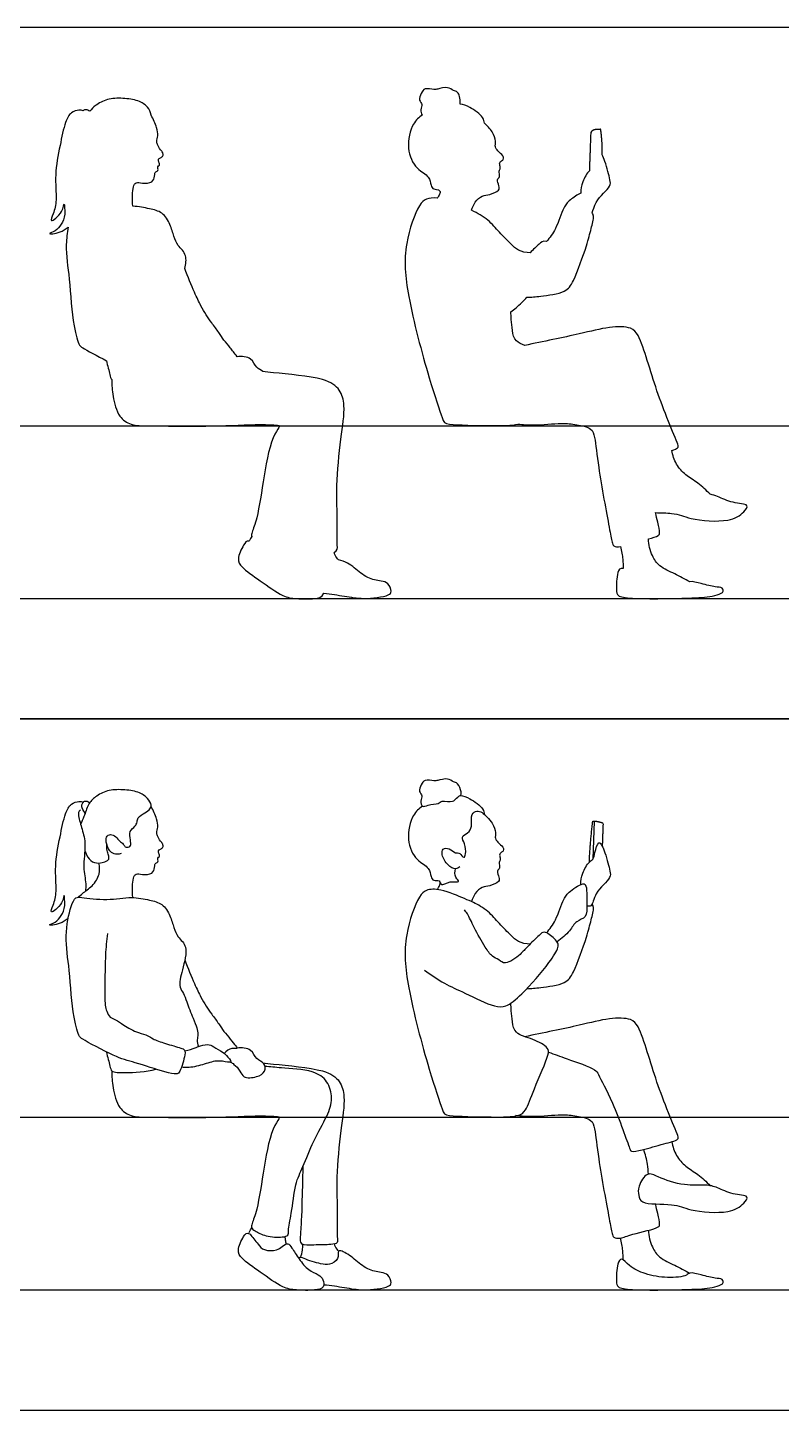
# Model space of a CAD drawing. Header units: millimetres. Extents: x 11.2 to 50.9, y -0.3 to 14.1.
# Drawn here: x 24.874 to 26.87, y 10.298 to 13.955 of the extents above; entities that cross this region are included whole.
import ezdxf

# ---------------------------------------------------------------- set-up
doc = ezdxf.new("R2010")
doc.units = ezdxf.units.MM
for name, color, linetype, true_color in [('AG-DIAGRAM', 7, 'Continuous', 0xfecc66), ('AG-GUIDES', 7, 'Continuous', 0xcccccc), ('AG-OUTLINE', 7, 'Continuous', 0x8000ff), ('AG-PEOPLE', 7, 'Continuous', 0x66ccff), ('X-VPRT', 6, 'Continuous', 0xff00ff)]:
    doc.layers.add(name, color=color, linetype=linetype, true_color=true_color)

msp = doc.modelspace()

# ---------------------------------------------------------------- linework, layer by layer
at = {"layer": 'AG-DIAGRAM'}
for p, q in [((21.9063, 12.4451), (31.503, 12.4451)), ((21.9063, 10.6163), (31.503, 10.6163))]:
    msp.add_line(p, q, dxfattribs=at)
at = {"layer": 'AG-GUIDES'}
for p, q in [((21.9063, 12.9023), (31.503, 12.9023)), ((21.9063, 11.0735), (31.503, 11.0735))]:
    msp.add_line(p, q, dxfattribs=at)
at = {"layer": 'AG-OUTLINE'}
for points, degree, knots in [([(26.0195, 13.7534), (26.0201, 13.769), (26.0145, 13.7875), (26.0005, 13.7877), (25.9872, 13.8007), (25.9593, 13.7924), (25.951, 13.7913), (25.924, 13.7973), (25.9165, 13.7818), (25.9083, 13.7634), (25.9214, 13.7526), (25.9125, 13.7397), (25.9164, 13.7274), (25.9194, 13.7252)], 3, [-3.003582, -3.003582, -3.003582, -3.003582, -2.702811, -2.488117, -2.232576, -1.914824, -1.719594, -1.417799, -1.17512, -0.910381, -0.688595, -0.455948, -0.235083, -0.235083, -0.235083, -0.235083]), ([(25.201, 13.7238), (25.2005, 13.7327), (25.1925, 13.7475), (25.1667, 13.7644), (25.1265, 13.7694), (25.0852, 13.7682), (25.0558, 13.7518), (25.0431, 13.74), (25.039, 13.7342)], 3, [4.039412, 4.039412, 4.039412, 4.039412, 4.303345, 4.629148, 5.006729, 5.388085, 5.738042, 5.978969, 5.978969, 5.978969, 5.978969]), ([(26.084, 13.7028), (26.0829, 13.7079), (26.0816, 13.7193), (26.0449, 13.7473), (26.0284, 13.7515), (26.0195, 13.7534)], 3, [-0.9019422, -0.9019422, -0.9019422, -0.9019422, -0.6748024, -0.2984179, 0, 0, 0, 0]), ([(25.0218, 13.7356), (25.0181, 13.7368), (25.01, 13.7386), (24.9872, 13.7319), (24.972, 13.7035), (24.9599, 13.6417), (24.9449, 13.5677), (24.9523, 13.5011), (24.9447, 13.4668), (24.9297, 13.435), (24.9691, 13.4656), (24.9702, 13.5013), (24.9754, 13.4579), (24.9639, 13.4356), (24.9508, 13.4166), (24.9215, 13.4095), (24.9539, 13.4097), (24.9748, 13.4223), (24.9816, 13.4277)], 3, [-7.610149, -7.610149, -7.610149, -7.610149, -7.413161, -7.15075, -6.837803, -6.383464, -5.875741, -5.41163, -5.05817, -4.814868, -4.473203, -4.211947, -3.914396, -3.609849, -3.329439, -3.100155, -2.796061, -2.634435, -2.634435, -2.634435, -2.634435]), ([(25.039, 13.7342), (25.0376, 13.7353), (25.0332, 13.7379), (25.0257, 13.739), (25.0227, 13.7366), (25.0218, 13.7356)], 3, [-1.0831508, -1.0831508, -1.0831508, -1.0831508, -0.9797429, -0.8047265, -0.7220548, -0.7220548, -0.7220548, -0.7220548]), ([(25.1528, 13.4831), (25.1516, 13.4927), (25.1512, 13.5115), (25.1533, 13.534), (25.1606, 13.5482), (25.1787, 13.5432), (25.2054, 13.5439), (25.2113, 13.5618), (25.2106, 13.5708), (25.2139, 13.574), (25.2219, 13.577), (25.2167, 13.5879), (25.225, 13.5912), (25.2221, 13.6), (25.2194, 13.6077), (25.2261, 13.6114), (25.2335, 13.6154), (25.2329, 13.6257), (25.225, 13.6316), (25.2183, 13.6467), (25.2147, 13.6546), (25.2208, 13.6705), (25.2162, 13.6918), (25.2075, 13.7138), (25.201, 13.7238)], 3, [0, 0, 0, 0, 0.308158, 0.581826, 0.784312, 1.020026, 1.305276, 1.535664, 1.701449, 1.817804, 1.967239, 2.139371, 2.283237, 2.446338, 2.601118, 2.747195, 2.90809, 3.073393, 3.253474, 3.482719, 3.649561, 3.872196, 4.139443, 4.482547, 4.482547, 4.482547, 4.482547]), ([(25.9194, 13.7252), (25.9102, 13.7183), (25.8912, 13.7024), (25.875, 13.636), (25.9006, 13.5809), (25.9386, 13.5639), (25.9411, 13.5397), (25.9476, 13.5255), (25.96, 13.5295), (25.9665, 13.5224)], 3, [0, 0, 0, 0, 0.351579, 0.830874, 1.286155, 1.65225, 1.932953, 2.146004, 2.368682, 2.368682, 2.368682, 2.368682]), ([(26.0497, 13.4724), (26.0514, 13.48), (26.0576, 13.4946), (26.0773, 13.5122), (26.097, 13.5126), (26.1237, 13.5238), (26.123, 13.5366), (26.115, 13.5542), (26.1264, 13.5604), (26.1204, 13.5765), (26.1273, 13.5831), (26.1228, 13.5933), (26.125, 13.6019), (26.1327, 13.6037), (26.1343, 13.6101), (26.1332, 13.6177), (26.1186, 13.6291), (26.1111, 13.6395), (26.114, 13.6561), (26.1072, 13.6783), (26.0911, 13.6967), (26.084, 13.7028)], 3, [-8.093569, -8.093569, -8.093569, -8.093569, -7.815021, -7.53261, -7.272552, -6.981477, -6.791232, -6.555026, -6.37747, -6.158754, -5.99652, -5.814873, -5.654199, -5.50518, -5.368933, -5.215593, -4.971923, -4.770885, -4.547942, -4.254396, -3.985624, -3.985624, -3.985624, -3.985624]), ([(26.3954, 13.619), (26.3965, 13.6497), (26.3912, 13.6866), (26.3826, 13.6861), (26.3724, 13.6854), (26.365, 13.6795), (26.3632, 13.628), (26.3613, 13.5766)], 2, [-0.8092038, -0.8092038, -0.8092038, -0.5738125, -0.5738125, -0.5230699, -0.483567, -0.483567, -0.1446488, -0.1446488, -0.1446488]), ([(26.3688, 13.4659), (26.3718, 13.4722), (26.3773, 13.5012), (26.4202, 13.5341), (26.4155, 13.5539), (26.4072, 13.5905), (26.3979, 13.6142), (26.3954, 13.619)], 3, [-3.044195, -3.044195, -3.044195, -3.044195, -2.786384, -2.359099, -2.122237, -1.715404, -1.571368, -1.571368, -1.571368, -1.571368]), ([(26.3613, 13.5766), (26.3552, 13.5704), (26.3409, 13.5474), (26.3386, 13.5278), (26.3386, 13.5176)], 3, [-0.6506025, -0.6506025, -0.6506025, -0.6506025, -0.3168129, 0, 0, 0, 0]), ([(25.9583, 13.5044), (25.947, 13.5058), (25.9275, 13.5039), (25.9067, 13.4843), (25.8673, 13.376), (25.8777, 13.2451), (25.9338, 13.0348), (25.9741, 12.9151), (25.9795, 12.9049), (26.0983, 12.9022), (26.157, 12.9027), (26.1719, 12.9066)], 3, [2.595314, 2.595314, 2.595314, 2.595314, 2.871408, 3.16478, 3.753728, 4.432729, 5.274307, 5.890131, 6.314396, 6.949141, 7.425903, 7.425903, 7.425903, 7.425903]), ([(25.9665, 13.5224), (25.966, 13.5189), (25.9639, 13.512), (25.9604, 13.5068), (25.9583, 13.5044)], 3, [-0.3628176, -0.3628176, -0.3628176, -0.3628176, -0.1757607, 0, 0, 0, 0]), ([(26.3386, 13.5176), (26.33, 13.5142), (26.306, 13.4968), (26.292, 13.4804), (26.2739, 13.4213), (26.2569, 13.4005), (26.248, 13.3897)], 3, [-1.375199, -1.375199, -1.375199, -1.375199, -1.112288, -0.808126, -0.371391, 0, 0, 0, 0]), ([(25.2906, 13.3181), (25.2934, 13.3305), (25.2967, 13.3573), (25.2711, 13.3778), (25.2608, 13.4036), (25.2529, 13.4351), (25.2321, 13.4686), (25.1968, 13.4764), (25.1686, 13.4826), (25.1528, 13.4831)], 3, [-12.847657, -12.847657, -12.847657, -12.847657, -12.584841, -12.25276, -11.955232, -11.627256, -11.280381, -10.941368, -10.570988, -10.570988, -10.570988, -10.570988]), ([(26.2044, 13.3602), (26.1939, 13.3599), (26.1714, 13.3646), (26.1542, 13.3833), (26.1219, 13.4144), (26.0955, 13.4474), (26.0658, 13.4645), (26.0497, 13.4724)], 3, [0, 0, 0, 0, 0.33505, 0.633379, 1.027274, 1.424485, 1.820768, 1.820768, 1.820768, 1.820768]), ([(26.1961, 13.2421), (26.2083, 13.2426), (26.2309, 13.2449), (26.3, 13.2536), (26.3212, 13.2855), (26.355, 13.3791), (26.365, 13.4201), (26.3749, 13.4563), (26.3703, 13.4629), (26.3688, 13.4659)], 3, [0, 0, 0, 0, 0.346871, 0.804854, 1.156706, 1.7221, 2.118425, 2.448141, 2.630794, 2.630794, 2.630794, 2.630794]), ([(24.9816, 13.4277), (24.979, 13.4131), (24.9735, 13.3657), (24.9868, 13.2915), (24.9922, 13.1718), (25.0105, 13.1148), (25.0192, 13.1085), (25.0587, 13.0865), (25.0835, 13.0744)], 3, [-8.865575, -8.865575, -8.865575, -8.865575, -8.587029, -8.036075, -7.397759, -6.982804, -6.790443, -6.352575, -6.352575, -6.352575, -6.352575]), ([(26.248, 13.3897), (26.2369, 13.392), (26.2294, 13.3835), (26.2124, 13.368), (26.2044, 13.3602)], 3, [3.8189938, 3.8189938, 3.8189938, 3.8189938, 4.0825543, 4.4159597, 4.4159597, 4.4159597, 4.4159597]), ([(25.4291, 13.0849), (25.4212, 13.0955), (25.4109, 13.109), (25.3934, 13.129), (25.3806, 13.1492), (25.3618, 13.1746), (25.3462, 13.1957), (25.3323, 13.2206), (25.3151, 13.2562), (25.2983, 13.2969), (25.2906, 13.3181)], 3, [-2.73405, -2.73405, -2.73405, -2.73405, -2.444872, -2.133126, -1.836821, -1.499381, -1.18968, -0.874881, -0.495445, 0, 0, 0, 0]), ([(26.1536, 13.2041), (26.1625, 13.21), (26.176, 13.2216), (26.1916, 13.2374), (26.1961, 13.2421)], 3, [1.8927763, 1.8927763, 1.8927763, 1.8927763, 2.1654811, 2.2735139, 2.2735139, 2.2735139, 2.2735139]), ([(26.1906, 13.1149), (26.1816, 13.1181), (26.1625, 13.1263), (26.157, 13.1545), (26.1547, 13.1828), (26.1539, 13.1971), (26.1536, 13.2041)], 3, [9.557739, 9.557739, 9.557739, 9.557739, 9.785529, 10.098547, 10.405908, 10.669006, 10.669006, 10.669006, 10.669006]), ([(26.5797, 12.8372), (26.5867, 12.8393), (26.5979, 12.8436), (26.5957, 12.8547), (26.5684, 12.9181), (26.5396, 12.9946), (26.5158, 13.0721), (26.4932, 13.1411), (26.4723, 13.1652), (26.4092, 13.1645), (26.3331, 13.1437), (26.2385, 13.1251), (26.1906, 13.1149)], 3, [3.433244, 3.433244, 3.433244, 3.433244, 3.621255, 3.813309, 4.280713, 4.815054, 5.340787, 5.821688, 6.123171, 6.551536, 7.071694, 7.766637, 7.766637, 7.766637, 7.766637]), ([(25.0835, 13.0744), (25.0852, 13.0619), (25.0931, 13.0387), (25.0941, 13.0273), (25.0975, 13.0246)], 3, [0, 0, 0, 0, 0.3525113, 0.5661689, 0.5661689, 0.5661689, 0.5661689]), ([(25.4972, 13.046), (25.4925, 13.0501), (25.4767, 13.0557), (25.4688, 13.0844), (25.4409, 13.0868), (25.4291, 13.0849)], 3, [1.6289204, 1.6289204, 1.6289204, 1.6289204, 1.862807, 2.1606281, 2.5038473, 2.5038473, 2.5038473, 2.5038473]), ([(25.0975, 13.0246), (25.0969, 13.0097), (25.0993, 12.9814), (25.1127, 12.9253), (25.1502, 12.9021), (25.2006, 12.9026), (25.3491, 12.8995), (25.4678, 12.9064), (25.5331, 12.9051), (25.5442, 12.9012), (25.5198, 12.8757), (25.4992, 12.7699), (25.4848, 12.6633), (25.4687, 12.6227), (25.4665, 12.6129), (25.4677, 12.6096)], 3, [0, 0, 0, 0, 0.38302, 0.802264, 1.134912, 1.537044, 2.236813, 2.892876, 3.33271, 3.468513, 3.752695, 4.379854, 4.993328, 5.355769, 5.54459, 5.54459, 5.54459, 5.54459]), ([(25.6857, 12.5667), (25.6955, 12.5732), (25.6931, 12.586), (25.6942, 12.6722), (25.691, 12.7478), (25.7027, 12.8682), (25.7164, 12.9506), (25.7028, 13.0003), (25.6584, 13.0315), (25.5473, 13.0397), (25.5055, 13.0449), (25.4972, 13.046)], 3, [-4.361502, -4.361502, -4.361502, -4.361502, -4.149349, -3.759195, -3.238576, -2.55421, -1.945461, -1.556677, -1.122226, -0.47175, -0.293462, -0.293462, -0.293462, -0.293462]), ([(26.1719, 12.9066), (26.1858, 12.9054), (26.2167, 12.9025), (26.2879, 12.9105), (26.3246, 12.9059), (26.3682, 12.898), (26.377, 12.8677), (26.385, 12.788), (26.4128, 12.6381), (26.4208, 12.5969), (26.4242, 12.5822), (26.4363, 12.5814), (26.4439, 12.5826)], 3, [0.051509, 0.051509, 0.051509, 0.051509, 0.404219, 0.892355, 1.265869, 1.614782, 1.891969, 2.389059, 3.110661, 3.477525, 3.670084, 3.906043, 3.906043, 3.906043, 3.906043]), ([(26.6813, 12.721), (26.6711, 12.7314), (26.6498, 12.7516), (26.6152, 12.7711), (26.5903, 12.7998), (26.5817, 12.8246), (26.5797, 12.8372)], 3, [-1.444702, -1.444702, -1.444702, -1.444702, -1.064369, -0.704107, -0.355452, -0.00075, -0.00075, -0.00075, -0.00075]), ([(26.5365, 12.6726), (26.5508, 12.672), (26.5922, 12.6722), (26.6263, 12.6536), (26.7289, 12.6451), (26.7685, 12.67), (26.787, 12.6964), (26.7375, 12.6968), (26.7058, 12.7142), (26.688, 12.7197), (26.6813, 12.721)], 3, [-5.062599, -5.062599, -5.062599, -5.062599, -4.807413, -4.387867, -3.822245, -3.427323, -3.182045, -2.831888, -2.451744, -2.246685, -2.246685, -2.246685, -2.246685]), ([(26.5175, 12.603), (26.5289, 12.606), (26.5464, 12.6112), (26.5484, 12.6199), (26.5434, 12.6418), (26.5385, 12.6637), (26.5365, 12.6726)], 3, [4.49114, 4.49114, 4.49114, 4.49114, 4.7114281, 4.8786857, 5.1854602, 5.3816401, 5.3816401, 5.3816401, 5.3816401]), ([(25.4602, 12.5971), (25.4536, 12.599), (25.4445, 12.5845), (25.4273, 12.5504), (25.441, 12.5253), (25.4912, 12.4926), (25.5478, 12.4501), (25.5851, 12.4442), (25.6322, 12.4434), (25.6534, 12.4481), (25.6585, 12.4591)], 3, [0.073649, 0.073649, 0.073649, 0.073649, 0.318496, 0.689961, 0.986097, 1.460321, 1.973631, 2.346948, 2.768123, 3.068293, 3.068293, 3.068293, 3.068293]), ([(25.4677, 12.6096), (25.4667, 12.6078), (25.464, 12.603), (25.4618, 12.5995), (25.4602, 12.5971)], 3, [-0.2670568, -0.2670568, -0.2670568, -0.2670568, -0.1675957, 0, 0, 0, 0]), ([(26.4439, 12.5826), (26.4467, 12.5716), (26.4503, 12.5492), (26.4508, 12.533), (26.4507, 12.5249)], 3, [-0.6166988, -0.6166988, -0.6166988, -0.6166988, -0.282632, 0, 0, 0, 0]), ([(26.6272, 12.4898), (26.6138, 12.4964), (26.5883, 12.5106), (26.546, 12.5293), (26.5264, 12.5581), (26.5179, 12.5879), (26.5175, 12.603)], 3, [-1.486366, -1.486366, -1.486366, -1.486366, -1.101331, -0.718295, -0.385845, 0, 0, 0, 0]), ([(25.6585, 12.4591), (25.6767, 12.4573), (25.7169, 12.4515), (25.76, 12.4425), (25.8292, 12.4507), (25.8392, 12.4639), (25.8292, 12.4879), (25.8093, 12.4914), (25.7717, 12.498), (25.7411, 12.5268), (25.7154, 12.5443), (25.6974, 12.5473)], 3, [1.467546, 1.467546, 1.467546, 1.467546, 1.87182, 2.297611, 2.776024, 2.986384, 3.26102, 3.520482, 3.878333, 4.271378, 4.639397, 4.639397, 4.639397, 4.639397]), ([(25.6974, 12.5473), (25.6939, 12.5512), (25.6893, 12.5577), (25.6865, 12.5644), (25.6857, 12.5667)], 3, [-0.4264579, -0.4264579, -0.4264579, -0.4264579, -0.2623214, -0.1757232, -0.1757232, -0.1757232, -0.1757232]), ([(26.4507, 12.5249), (26.4423, 12.5265), (26.4337, 12.5121), (26.4322, 12.4674), (26.4338, 12.4565), (26.4381, 12.4534)], 3, [-0.9630337, -0.9630337, -0.9630337, -0.9630337, -0.7169668, -0.2873717, 0, 0, 0, 0]), ([(26.4381, 12.4534), (26.4438, 12.4492), (26.4812, 12.4432), (26.6371, 12.4461), (26.6811, 12.4494), (26.7188, 12.4608), (26.7144, 12.4758), (26.6929, 12.4749), (26.6609, 12.4843), (26.6341, 12.491), (26.6272, 12.4898)], 3, [-5.49313, -5.49313, -5.49313, -5.49313, -5.142078, -4.404249, -3.935669, -3.734842, -3.524067, -3.274571, -2.928998, -2.643731, -2.643731, -2.643731, -2.643731])]:
    msp.add_open_spline(points, degree=degree, knots=knots, dxfattribs=at)
at = {"layer": 'AG-PEOPLE'}
msp.add_line((26.3741, 11.8567), (26.3705, 11.7562), dxfattribs=at)
for points, degree, knots in [([(25.9345, 11.8988), (25.9282, 11.8971), (25.9189, 11.8912), (25.9123, 11.9106), (25.9214, 11.9238), (25.9083, 11.9346), (25.9165, 11.953), (25.924, 11.9685), (25.951, 11.9625), (25.9593, 11.9636), (25.9872, 11.9719), (26.0005, 11.9589), (26.0145, 11.9587), (26.0219, 11.934), (26.0234, 11.9255), (26.0079, 11.9184), (26.0016, 11.9047), (25.9698, 11.9125), (25.9625, 11.9009), (25.943, 11.9011), (25.9345, 11.8988)], 3, [0, 0, 0, 0, 0.219223, 0.439535, 0.654894, 0.8602, 1.105266, 1.329911, 1.609279, 1.790002, 2.084142, 2.320694, 2.519434, 2.797854, 2.955534, 3.175364, 3.386151, 3.68752, 3.886191, 4.184094, 4.184094, 4.184094, 4.184094]), ([(25.1219, 11.7713), (25.1185, 11.7697), (25.1109, 11.7677), (25.0939, 11.7716), (25.0826, 11.795), (25.0804, 11.8151), (25.0941, 11.8238), (25.1089, 11.8156), (25.117, 11.8028), (25.1283, 11.7969), (25.1314, 11.7873), (25.1435, 11.7873), (25.1479, 11.7921), (25.147, 11.8074), (25.1419, 11.8302), (25.1594, 11.8423), (25.1648, 11.8541), (25.1651, 11.8673), (25.1854, 11.8783), (25.199, 11.8884), (25.203, 11.8993), (25.1925, 11.9187), (25.1667, 11.9356), (25.1265, 11.9406), (25.0852, 11.9394), (25.0536, 11.9218), (25.0331, 11.9013), (25.0256, 11.8701), (25.017, 11.8548), (25.0147, 11.8479)], 3, [0, 0, 0, 0, 0.190921, 0.416698, 0.704446, 0.952414, 1.153776, 1.377234, 1.602182, 1.800856, 1.97161, 2.152895, 2.285981, 2.505685, 2.774783, 3.023851, 3.226172, 3.42119, 3.689926, 3.927253, 4.105687, 4.360602, 4.675272, 5.039951, 5.408276, 5.746274, 6.049521, 6.380706, 6.620764, 6.620764, 6.620764, 6.620764]), ([(26.0195, 11.9246), (26.0284, 11.9227), (26.0449, 11.9185), (26.0816, 11.8905), (26.0829, 11.8791), (26.084, 11.874)], 3, [0, 0, 0, 0, 0.2984179, 0.6748024, 0.9019422, 0.9019422, 0.9019422, 0.9019422]), ([(24.9816, 11.5989), (24.9748, 11.5935), (24.9539, 11.5809), (24.9215, 11.5807), (24.9508, 11.5878), (24.9639, 11.6068), (24.9754, 11.6291), (24.9702, 11.6725), (24.9691, 11.6368), (24.9297, 11.6062), (24.9447, 11.638), (24.9523, 11.6723), (24.9449, 11.7389), (24.9599, 11.8129), (24.972, 11.8747), (24.9872, 11.9031), (25.01, 11.9098), (25.0181, 11.908), (25.0218, 11.9068)], 3, [2.634435, 2.634435, 2.634435, 2.634435, 2.796061, 3.100155, 3.329439, 3.609849, 3.914396, 4.211947, 4.473203, 4.814868, 5.05817, 5.41163, 5.875741, 6.383464, 6.837803, 7.15075, 7.413161, 7.610149, 7.610149, 7.610149, 7.610149]), ([(25.0267, 11.8769), (25.0153, 11.8935), (25.0192, 11.9032), (25.024, 11.9105), (25.0332, 11.9091), (25.0376, 11.9065), (25.039, 11.9054)], 3, [0, 0, 0, 0, 0.357376, 0.623969, 0.912609, 1.083151, 1.083151, 1.083151, 1.083151]), ([(25.1528, 11.6543), (25.1516, 11.6639), (25.1512, 11.6827), (25.1533, 11.7052), (25.1606, 11.7194), (25.1787, 11.7144), (25.2054, 11.7151), (25.2113, 11.733), (25.2106, 11.742), (25.2139, 11.7452), (25.2219, 11.7482), (25.2167, 11.7591), (25.225, 11.7624), (25.2221, 11.7712), (25.2194, 11.7789), (25.2261, 11.7826), (25.2335, 11.7866), (25.2329, 11.7969), (25.225, 11.8028), (25.2183, 11.8179), (25.2147, 11.8258), (25.2208, 11.8417), (25.2162, 11.863), (25.2075, 11.885), (25.201, 11.895)], 3, [0, 0, 0, 0, 0.308158, 0.581826, 0.784312, 1.020026, 1.305276, 1.535664, 1.701449, 1.817804, 1.967239, 2.139371, 2.283237, 2.446338, 2.601118, 2.747195, 2.90809, 3.073393, 3.253474, 3.482719, 3.649561, 3.872196, 4.139443, 4.482547, 4.482547, 4.482547, 4.482547]), ([(25.9194, 11.8964), (25.9102, 11.8895), (25.8912, 11.8736), (25.875, 11.8072), (25.9006, 11.7521), (25.9386, 11.7351), (25.9411, 11.7109), (25.9476, 11.6967), (25.9657, 11.7025), (25.9677, 11.6826), (25.991, 11.7), (26.0229, 11.6928), (26.0036, 11.7083), (26.0054, 11.7232), (26.0073, 11.7304)], 3, [0, 0, 0, 0, 0.337531, 0.797674, 1.234763, 1.58623, 1.855717, 2.060254, 2.274034, 2.464723, 2.745759, 3.017442, 3.227123, 3.498614, 3.498614, 3.498614, 3.498614]), ([(25.0147, 11.8867), (25.0088, 11.8818), (25.008, 11.868), (25.0194, 11.8334), (25.03, 11.7939), (25.019, 11.7339), (25.0291, 11.6991), (25.0283, 11.6778), (25.0272, 11.6708)], 3, [0, 0, 0, 0, 0.228873, 0.597929, 0.993587, 1.463043, 1.866553, 2.051319, 2.051319, 2.051319, 2.051319]), ([(26.0188, 11.7356), (26.0155, 11.733), (26.007, 11.7272), (25.9848, 11.739), (25.9698, 11.7656), (25.9717, 11.7848), (25.9915, 11.7859), (26.0055, 11.77), (26.019, 11.7749), (26.0293, 11.7552), (26.0355, 11.772), (26.033, 11.7957), (26.02, 11.816), (26.0413, 11.8251), (26.0524, 11.8422), (26.0457, 11.8764), (26.0643, 11.8839), (26.0789, 11.8809), (26.1064, 11.852), (26.114, 11.8273), (26.1111, 11.8107), (26.1186, 11.8003), (26.1332, 11.7889), (26.1343, 11.7813), (26.1327, 11.7749), (26.125, 11.7731), (26.1228, 11.7645), (26.1273, 11.7543), (26.1204, 11.7477), (26.1264, 11.7316), (26.115, 11.7254), (26.123, 11.7078), (26.1237, 11.695), (26.097, 11.6838), (26.0773, 11.6834), (26.0576, 11.6658), (26.0514, 11.6512), (26.0497, 11.6436)], 3, [0, 0, 0, 0, 0.2035, 0.475448, 0.794362, 1.017039, 1.242136, 1.495546, 1.693439, 1.913631, 2.097268, 2.390865, 2.642266, 2.883854, 3.140754, 3.46043, 3.683323, 3.897627, 4.254396, 4.547942, 4.770885, 4.971923, 5.215593, 5.368933, 5.50518, 5.654199, 5.814873, 5.99652, 6.158754, 6.37747, 6.555026, 6.791232, 6.981477, 7.272552, 7.53261, 7.815021, 8.093569, 8.093569, 8.093569, 8.093569]), ([(26.3613, 11.7478), (26.3632, 11.7992), (26.3706, 11.8565), (26.3809, 11.8572), (26.3976, 11.8516), (26.3965, 11.8209), (26.3954, 11.7902)], 2, [0.1446488, 0.1446488, 0.1446488, 0.5127358, 0.5127358, 0.6069594, 0.6069594, 0.8092038, 0.8092038, 0.8092038]), ([(25.0257, 11.7775), (25.0272, 11.7739), (25.0332, 11.7615), (25.0442, 11.7464), (25.0674, 11.7444), (25.0813, 11.7501), (25.0911, 11.7547), (25.0883, 11.7671), (25.084, 11.7785), (25.0835, 11.79), (25.0839, 11.7957)], 3, [7.293867, 7.293867, 7.293867, 7.293867, 7.39918, 7.682132, 7.944875, 8.168745, 8.339996, 8.526314, 8.731485, 8.968178, 8.968178, 8.968178, 8.968178]), ([(26.3386, 11.6888), (26.3386, 11.699), (26.3409, 11.7186), (26.3597, 11.7488), (26.3723, 11.7553), (26.3756, 11.7721), (26.3859, 11.8127), (26.4054, 11.7697), (26.4155, 11.7251), (26.4202, 11.7053), (26.3736, 11.6695), (26.3703, 11.6284), (26.3583, 11.6319), (26.3547, 11.6325)], 3, [0, 0, 0, 0, 0.316813, 0.650603, 0.853141, 1.098014, 1.398954, 1.715404, 2.122237, 2.359099, 2.786384, 3.124911, 3.313837, 3.313837, 3.313837, 3.313837]), ([(25.0078, 11.655), (25.0118, 11.6585), (25.0199, 11.6661), (25.0471, 11.6842), (25.067, 11.7154), (25.0651, 11.7361), (25.0628, 11.7456)], 3, [0, 0, 0, 0, 0.229116, 0.553792, 0.89726, 1.206419, 1.206419, 1.206419, 1.206419]), ([(26.2044, 11.5314), (26.1939, 11.5311), (26.1714, 11.5358), (26.1542, 11.5545), (26.1219, 11.5856), (26.0955, 11.6186), (26.0544, 11.6424), (26.031, 11.6508), (25.9696, 11.6779), (25.9289, 11.6764), (25.9067, 11.6555), (25.8673, 11.5472), (25.8777, 11.4163), (25.9338, 11.206), (25.9741, 11.0863), (25.9795, 11.0761), (26.0989, 11.0733), (26.174, 11.074), (26.1948, 11.0911), (26.2137, 11.1478), (26.2543, 11.2353), (26.2534, 11.2586), (26.2116, 11.2816), (26.1636, 11.2919), (26.157, 11.3257), (26.1547, 11.354), (26.1539, 11.3683), (26.1536, 11.3753)], 3, [0, 0, 0, 0, 0.323008, 0.610616, 0.990355, 1.373291, 1.755331, 2.051187, 2.517701, 2.871408, 3.16478, 3.753728, 4.432729, 5.274307, 5.890131, 6.314396, 6.949141, 7.433825, 7.742696, 8.199378, 8.760857, 9.009303, 9.391146, 9.785529, 10.098547, 10.405908, 10.669006, 10.669006, 10.669006, 10.669006]), ([(25.9583, 11.6756), (25.9604, 11.678), (25.9639, 11.6832), (25.966, 11.6901), (25.9665, 11.6936)], 3, [0, 0, 0, 0, 0.1757607, 0.3628176, 0.3628176, 0.3628176, 0.3628176]), ([(26.248, 11.5609), (26.2569, 11.5717), (26.2739, 11.5925), (26.292, 11.6516), (26.3075, 11.6697), (26.3507, 11.7001), (26.355, 11.6716), (26.354, 11.6379), (26.3563, 11.6001), (26.3247, 11.5932), (26.3104, 11.5644), (26.2877, 11.5459), (26.276, 11.537)], 3, [0, 0, 0, 0, 0.371391, 0.808126, 1.112288, 1.4789, 1.718412, 2.070239, 2.39866, 2.690389, 3.008893, 3.389585, 3.389585, 3.389585, 3.389585]), ([(25.0857, 11.5592), (25.0834, 11.5403), (25.0795, 11.5017), (25.0792, 11.4333), (25.078, 11.3702), (25.0835, 11.3546), (25.0912, 11.3356), (25.1088, 11.3321), (25.1284, 11.3155), (25.1664, 11.2956), (25.1927, 11.2904), (25.2064, 11.2793), (25.2388, 11.2683), (25.2782, 11.2569), (25.2922, 11.2521), (25.2905, 11.2322), (25.2777, 11.1905), (25.2669, 11.1861), (25.2346, 11.1936), (25.1557, 11.2193), (25.106, 11.2316), (25.0201, 11.2791), (25.0105, 11.286), (24.9922, 11.343), (24.9868, 11.4627), (24.9714, 11.5485), (24.9862, 11.6283), (25.0005, 11.6564), (25.0202, 11.6543), (25.0865, 11.6453), (25.148, 11.6584), (25.1959, 11.6478), (25.2321, 11.6398), (25.2529, 11.6063), (25.2608, 11.5748), (25.2711, 11.549), (25.3019, 11.5243), (25.2833, 11.464), (25.2733, 11.4177), (25.2881, 11.4011), (25.2955, 11.3777), (25.312, 11.3355), (25.3223, 11.3108), (25.3267, 11.2924), (25.3219, 11.2778), (25.3247, 11.2659), (25.3268, 11.2605)], 3, [0, 0, 0, 0, 0.433035, 0.919278, 1.365599, 1.598052, 1.841136, 2.07026, 2.360305, 2.738875, 3.031489, 3.262467, 3.600733, 3.973264, 4.168079, 4.411239, 4.787333, 4.95922, 5.276216, 5.793703, 6.242996, 6.790443, 6.982804, 7.397759, 8.036075, 8.587029, 9.095717, 9.386936, 9.615799, 10.081131, 10.545543, 10.941368, 11.280381, 11.627256, 11.955232, 12.25276, 12.584841, 13.028994, 13.417882, 13.666272, 13.949732, 14.337716, 14.639146, 14.87889, 15.09879, 15.338867, 15.338867, 15.338867, 15.338867]), ([(26.1961, 11.4133), (26.2083, 11.4138), (26.2309, 11.4161), (26.3, 11.4248), (26.3212, 11.4567), (26.355, 11.5503), (26.365, 11.5913), (26.3749, 11.6275), (26.3703, 11.6341), (26.3688, 11.6371)], 3, [0, 0, 0, 0, 0.346871, 0.804854, 1.156706, 1.7221, 2.118425, 2.448141, 2.630794, 2.630794, 2.630794, 2.630794]), ([(25.9249, 11.4627), (25.9416, 11.45), (25.978, 11.4257), (26.0312, 11.4027), (26.1082, 11.364), (26.1419, 11.3645), (26.1863, 11.3997), (26.2542, 11.4778), (26.2793, 11.52), (26.279, 11.534), (26.269, 11.5467), (26.2415, 11.5683), (26.2283, 11.5534), (26.1961, 11.5245), (26.1814, 11.5046), (26.1392, 11.4739), (26.1222, 11.4905), (26.1024, 11.4984), (26.0845, 11.5241), (26.0565, 11.5734), (26.0399, 11.6109), (26.0336, 11.6185), (26.0309, 11.6221)], 3, [0, 0, 0, 0, 0.455221, 0.906737, 1.431649, 1.745558, 2.165481, 2.764587, 3.155525, 3.345227, 3.577196, 3.894284, 4.124604, 4.496302, 4.805749, 5.191206, 5.442004, 5.699153, 6.014471, 6.456804, 6.820835, 7.030652, 7.030652, 7.030652, 7.030652]), ([(25.2906, 11.4893), (25.2983, 11.4681), (25.3151, 11.4274), (25.3323, 11.3918), (25.3462, 11.3669), (25.3618, 11.3458), (25.3806, 11.3204), (25.3934, 11.3002), (25.4109, 11.2802), (25.4239, 11.2631), (25.4326, 11.2535), (25.4125, 11.2578), (25.4001, 11.2482), (25.3947, 11.2422)], 3, [0, 0, 0, 0, 0.470912, 0.83156, 1.130771, 1.425136, 1.745867, 2.0275, 2.32381, 2.598668, 2.749447, 2.962043, 3.243585, 3.243585, 3.243585, 3.243585]), ([(26.253, 11.2453), (26.2695, 11.2397), (26.2978, 11.2287), (26.3782, 11.2019), (26.3856, 11.1845), (26.4256, 11.1125), (26.4666, 10.9939), (26.4717, 10.9804), (26.5051, 10.9873), (26.5551, 11.0023), (26.5983, 11.0126), (26.5957, 11.0259), (26.5684, 11.0893), (26.5396, 11.1658), (26.5158, 11.2433), (26.4932, 11.3123), (26.4723, 11.3364), (26.4092, 11.3357), (26.3331, 11.3149), (26.2385, 11.2963), (26.1906, 11.2861)], 3, [0, 0, 0, 0, 0.414392, 0.922404, 1.156634, 1.684089, 2.338776, 2.517892, 2.823548, 3.265573, 3.62134, 3.81339, 4.280784, 4.815114, 5.340837, 5.821728, 6.123204, 6.55156, 7.071708, 7.766637, 7.766637, 7.766637, 7.766637]), ([(25.2907, 11.2485), (25.3, 11.2505), (25.3188, 11.2566), (25.3258, 11.2607), (25.3524, 11.268), (25.3665, 11.26), (25.3906, 11.2456), (25.3997, 11.2385), (25.4174, 11.2172), (25.4011, 11.2193), (25.3732, 11.2249), (25.3382, 11.2113), (25.2987, 11.2028), (25.2872, 11.2049), (25.2817, 11.2057)], 3, [0, 0, 0, 0, 0.306889, 0.482513, 0.767346, 1.004398, 1.29815, 1.517915, 1.774733, 1.942656, 2.250583, 2.608584, 2.968505, 3.202062, 3.202062, 3.202062, 3.202062]), ([(25.0835, 11.2456), (25.0852, 11.2331), (25.0932, 11.2098), (25.0947, 11.1916), (25.1369, 11.1906), (25.1875, 11.1932), (25.2137, 11.2007)], 3, [0, 0, 0, 0, 0.352511, 0.567317, 0.907516, 1.425176, 1.425176, 1.425176, 1.425176]), ([(25.4115, 11.2189), (25.4147, 11.2173), (25.4211, 11.2137), (25.4381, 11.1962), (25.444, 11.1757), (25.4818, 11.178), (25.5046, 11.1924), (25.5031, 11.2183), (25.4771, 11.2255), (25.4688, 11.2556), (25.4409, 11.258), (25.4291, 11.2561)], 3, [0, 0, 0, 0, 0.188931, 0.466735, 0.713875, 1.04397, 1.333079, 1.586242, 1.862807, 2.160628, 2.503847, 2.503847, 2.503847, 2.503847]), ([(25.0975, 11.1958), (25.0969, 11.1809), (25.0993, 11.1526), (25.1127, 11.0965), (25.1502, 11.0733), (25.2006, 11.0738), (25.3491, 11.0707), (25.4678, 11.0776), (25.5331, 11.0763), (25.5442, 11.0724), (25.5198, 11.0469), (25.4992, 10.9411), (25.4848, 10.8345), (25.4687, 10.7939), (25.4656, 10.7805), (25.4775, 10.7708), (25.5054, 10.7572), (25.5469, 10.7546), (25.5656, 10.76), (25.5635, 10.7758), (25.5743, 10.8215), (25.581, 10.8959), (25.6039, 10.9428), (25.6308, 11.0123), (25.6672, 11.074), (25.684, 11.1217), (25.6694, 11.1706), (25.6297, 11.1991), (25.545, 11.2033), (25.5172, 11.2065), (25.5027, 11.2075)], 3, [0, 0, 0, 0, 0.382547, 0.801273, 1.133509, 1.535145, 2.234048, 2.889301, 3.328591, 3.464226, 3.748057, 4.37444, 4.987156, 5.34915, 5.537737, 5.741984, 6.064726, 6.439737, 6.665423, 6.863565, 7.255161, 7.753324, 8.167522, 8.660981, 9.17379, 9.588353, 9.974753, 10.363232, 10.882134, 11.260576, 11.260576, 11.260576, 11.260576]), ([(25.4972, 11.2172), (25.5055, 11.2161), (25.5473, 11.2109), (25.6584, 11.2027), (25.7028, 11.1715), (25.7164, 11.1218), (25.7027, 11.0394), (25.691, 10.919), (25.6942, 10.8434), (25.6931, 10.7572), (25.6965, 10.7394), (25.6747, 10.7356), (25.6338, 10.7357), (25.5985, 10.733), (25.5958, 10.7523), (25.6, 10.7867), (25.6026, 10.8972), (25.6035, 10.9285), (25.6038, 10.9448)], 3, [0.293462, 0.293462, 0.293462, 0.293462, 0.465817, 1.094644, 1.514636, 1.89048, 2.47897, 3.140559, 3.643852, 4.02102, 4.226113, 4.457788, 4.833913, 5.145566, 5.35182, 5.683237, 6.166003, 6.566471, 6.566471, 6.566471, 6.566471]), ([(26.1657, 11.0783), (26.1821, 11.077), (26.2136, 11.0734), (26.2879, 11.0817), (26.3246, 11.0771), (26.3682, 11.0692), (26.377, 11.0389), (26.385, 10.9592), (26.4128, 10.8093), (26.4208, 10.7681), (26.4242, 10.7534), (26.446, 10.752), (26.4735, 10.7652), (26.5456, 10.7791), (26.5484, 10.7911), (26.5434, 10.813), (26.5385, 10.8349), (26.5365, 10.8438)], 3, [0, 0, 0, 0, 0.402908, 0.889229, 1.261355, 1.608971, 1.885127, 2.38037, 3.099289, 3.46479, 3.656633, 3.891715, 4.232731, 4.711428, 4.878686, 5.18546, 5.38164, 5.38164, 5.38164, 5.38164]), ([(26.5176, 10.9228), (26.5173, 10.9317), (26.5159, 10.9495), (26.5096, 10.9755), (26.5051, 10.988)], 3, [0, 0, 0, 0, 0.2964405, 0.6589664, 0.6589664, 0.6589664, 0.6589664]), ([(26.5796, 11.0085), (26.5817, 10.9959), (26.5903, 10.971), (26.6152, 10.9423), (26.6498, 10.9228), (26.6711, 10.9026), (26.6813, 10.8922)], 3, [0, 0, 0, 0, 0.355452, 0.704107, 1.064369, 1.444702, 1.444702, 1.444702, 1.444702]), ([(26.5026, 10.8492), (26.4949, 10.853), (26.491, 10.8669), (26.4897, 10.8909), (26.5139, 10.9312), (26.5452, 10.9127), (26.6124, 10.8899), (26.6678, 10.8962), (26.7016, 10.8877), (26.7375, 10.868), (26.787, 10.8676), (26.7685, 10.8412), (26.7289, 10.8163), (26.6263, 10.8248), (26.5854, 10.8471), (26.5175, 10.8417), (26.5026, 10.8492)], 3, [0, 0, 0, 0, 0.258019, 0.543521, 0.897501, 1.207362, 1.694715, 2.12298, 2.451744, 2.831888, 3.182045, 3.427323, 3.822245, 4.387867, 4.807413, 5.309602, 5.309602, 5.309602, 5.309602]), ([(25.4634, 10.7641), (25.4536, 10.7702), (25.4445, 10.7557), (25.4273, 10.7216), (25.441, 10.6965), (25.4912, 10.6638), (25.5478, 10.6213), (25.5851, 10.6154), (25.6322, 10.6146), (25.661, 10.6209), (25.6576, 10.6449), (25.6439, 10.658), (25.6162, 10.6682), (25.5927, 10.6979), (25.575, 10.7255), (25.5639, 10.7432), (25.5472, 10.7311), (25.5346, 10.7195), (25.4988, 10.7198), (25.485, 10.7369), (25.4687, 10.7569), (25.4634, 10.7641)], 3, [0, 0, 0, 0, 0.236958, 0.596455, 0.88305, 1.341994, 1.838766, 2.200055, 2.607659, 2.898157, 3.150367, 3.402526, 3.716791, 4.08066, 4.426864, 4.6632, 4.899051, 5.149548, 5.48104, 5.760548, 6.091188, 6.091188, 6.091188, 6.091188]), ([(25.4602, 10.7683), (25.4618, 10.7707), (25.464, 10.7742), (25.4667, 10.779), (25.4677, 10.7808)], 3, [0, 0, 0, 0, 0.1675957, 0.2670568, 0.2670568, 0.2670568, 0.2670568]), ([(25.5553, 10.7575), (25.5555, 10.7545), (25.5562, 10.7481), (25.5576, 10.7415), (25.5586, 10.7381)], 3, [0.1030798, 0.1030798, 0.1030798, 0.1030798, 0.2302202, 0.3792436, 0.3792436, 0.3792436, 0.3792436]), ([(26.4507, 10.6961), (26.4508, 10.7042), (26.4503, 10.7204), (26.4467, 10.7428), (26.4439, 10.7538)], 3, [0, 0, 0, 0, 0.282632, 0.6166988, 0.6166988, 0.6166988, 0.6166988]), ([(26.5175, 10.7742), (26.5179, 10.7591), (26.5264, 10.7293), (26.546, 10.7005), (26.5883, 10.6818), (26.6138, 10.6676), (26.6272, 10.661)], 3, [0, 0, 0, 0, 0.385845, 0.718295, 1.101331, 1.486366, 1.486366, 1.486366, 1.486366]), ([(25.6585, 10.6303), (25.6767, 10.6285), (25.7169, 10.6227), (25.76, 10.6137), (25.8292, 10.6219), (25.8392, 10.6351), (25.8292, 10.6591), (25.8093, 10.6626), (25.7717, 10.6692), (25.7411, 10.698), (25.7094, 10.7196), (25.6939, 10.7215), (25.7005, 10.696), (25.6722, 10.6816), (25.6506, 10.6844), (25.6179, 10.6944), (25.6066, 10.6992), (25.6005, 10.7018), (25.5967, 10.7041), (25.5911, 10.7013)], 3, [1.467546, 1.467546, 1.467546, 1.467546, 1.858982, 2.271252, 2.734472, 2.938152, 3.204066, 3.45529, 3.801776, 4.18234, 4.538673, 4.711429, 4.96261, 5.257937, 5.535826, 5.922601, 5.922601, 5.922601, 6.131845, 6.131845, 6.131845, 6.131845]), ([(25.5976, 10.7032), (25.5994, 10.7093), (25.6017, 10.7185), (25.6028, 10.7313), (25.603, 10.7365)], 3, [0, 0, 0, 0, 0.2436373, 0.4038068, 0.4038068, 0.4038068, 0.4038068]), ([(25.6857, 10.7379), (25.6865, 10.7356), (25.6893, 10.7289), (25.6939, 10.7224), (25.6974, 10.7185)], 3, [0.1757232, 0.1757232, 0.1757232, 0.1757232, 0.2623214, 0.4264579, 0.4264579, 0.4264579, 0.4264579]), ([(26.4381, 10.6246), (26.4338, 10.6277), (26.4322, 10.6386), (26.4337, 10.6833), (26.4465, 10.7046), (26.4683, 10.6759), (26.5102, 10.6571), (26.5663, 10.6466), (26.6183, 10.6518), (26.626, 10.6642), (26.6609, 10.6555), (26.6929, 10.6461), (26.7144, 10.647), (26.7188, 10.632), (26.6811, 10.6206), (26.6371, 10.6173), (26.4812, 10.6144), (26.4438, 10.6204), (26.4381, 10.6246)], 3, [0, 0, 0, 0, 0.265883, 0.663353, 0.89102, 1.190419, 1.582675, 2.031842, 2.462535, 2.651669, 2.936141, 3.280751, 3.529552, 3.73974, 3.940008, 4.407282, 5.143056, 5.49313, 5.49313, 5.49313, 5.49313])]:
    msp.add_open_spline(points, degree=degree, knots=knots, dxfattribs=at)
at = {"layer": 'X-VPRT'}
for points in [[(21.6463, 13.9555), (21.6463, 12.1267), (31.7062, 12.1267), (31.7062, 13.9555)], [(21.6463, 12.1267), (21.6463, 10.2979), (31.7062, 10.2979), (31.7062, 12.1267)]]:
    msp.add_lwpolyline(points, close=True, dxfattribs=at)

doc.saveas('drawing.dxf')
